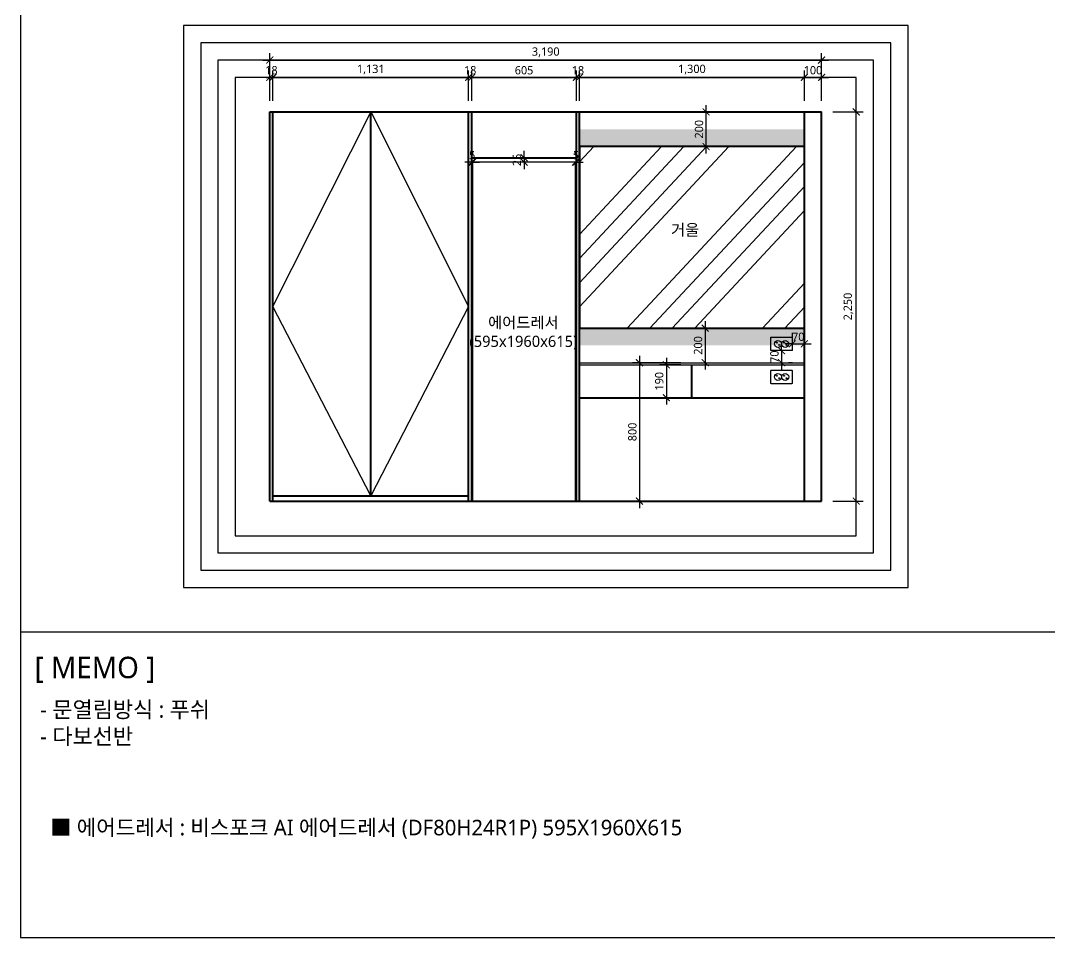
# Model space of a CAD drawing. Header units: millimetres. Extents: x 512 to 764439, y -71 to 559481.
# Drawn here: x 515505 to 521453, y 206194 to 211495 of the extents above; entities that cross this region are included whole.
import ezdxf

# ---------------------------------------------------------------- set-up
doc = ezdxf.new("R2010")
doc.units = ezdxf.units.MM
doc.header["$LTSCALE"] = 50
doc.linetypes.add('CENTER', pattern=[50.8, 31.75, -6.35, 6.35, -6.35])
doc.linetypes.add('DASHDOT', pattern=[1, 0.5, -0.25, 0, -0.25])
for name, color, linetype in [('#CENTER', 1, 'CENTER'), ('#FUR_제작', 6, 'Continuous'), ('#TEXT', 7, 'Continuous'), ('#가전가구', 252, 'Continuous'), ('#조명', 40, 'Continuous'), ('#콘센트.스위치', 4, 'Continuous'), ('.', 8, 'Continuous'), ('_R_F_WIN', 4, 'Continuous')]:
    doc.layers.add(name, color=color, linetype=linetype)
doc.layers.add('#Fur', color=6, linetype='Continuous', lineweight=40)
doc.styles.add('맑은 고딕', font='malgun.ttf')
doc.styles.add('맑은고딕', font='malgun.ttf')
doc.dimstyles.new('DIM-120', dxfattribs={"dimscale": 120, "dimtxt": 0.6, "dimasz": 0.8, "dimexe": 0.8, "dimexo": 0.8, "dimgap": 0.2, "dimtad": 1, "dimdec": 0, "dimlunit": 6, "dimtxsty": '맑은고딕', "dimblk": 'ARCHTICK', "dimcen": 1, "dimdle": 0.8, "dimclrd": 5, "dimclre": 5, "dimclrt": 4, "dimadec": 0, "dimazin": 0, "dimtfac": 1, "dimtdec": 0, "dimtix": 1, "dimtmove": 2, "dimatfit": 3, "dimldrblk": 'ARCHTICK', "dimfxl": 1, "dimtolj": 1, "dimtzin": 0, "dimarcsym": 0})

# ---------------------------------------------------------------- blocks, each defined once
blk = doc.blocks.new('2구 콘센트 입면')
at = {"layer": '#콘센트.스위치', "color": 252}
blk.add_lwpolyline([(323691.9, 76358.2), (323763.9, 76358.2, -0.414214), (323766.9, 76355.2), (323766.9, 76237.2, -0.414214), (323763.9, 76234.2), (323691.9, 76234.2, -0.414214), (323688.9, 76237.2), (323688.9, 76355.2, -0.414214)], format="xyb", close=True, dxfattribs=at)
for centre, radius in [((323727.9, 76317.1), 20.1), ((323734.8, 76323), 2.26), ((323727.9, 76274.9), 20.1), ((323721.3, 76309.6), 2.26), ((323721.3, 76267.3), 2.26), ((323734.8, 76280.8), 2.26)]:
    blk.add_circle(centre, radius, dxfattribs=at)
blk = doc.blocks.new('ffdgdf')
at = {"layer": '#가전가구'}
for p, q in [((360738.6, 13706), (360143.6, 13706)), ((360143.6, 13706), (360143.6, 11746)), ((360738.6, 11746), (360738.6, 13706)), ((360143.6, 11746), (360738.6, 11746))]:
    blk.add_line(p, q, dxfattribs=at)
blk = doc.blocks.new('_ArchTick')
at = {"color": 0, "linetype": 'ByBlock', "const_width": 0.15}
blk.add_lwpolyline([(-0.5, -0.5), (0.5, 0.5)], dxfattribs=at)
blk = doc.blocks.new('*D446')
at = {"color": 5, "lineweight": -2, "transparency": 16777216}
for p, q in [((516945.9, 211166.7), (516905.9, 211166.7)), ((516945.9, 211030.7), (516945.9, 211206.7)), ((516945.9, 211166.7), (516963.9, 211166.7)), ((516963.9, 211030.7), (516963.9, 211206.7)), ((516963.9, 211166.7), (517003.9, 211166.7))]:
    blk.add_line(p, q, dxfattribs=at)
at = {"layer": 'Defpoints', "color": 0, "transparency": 16777216}
for p in [(516963.9, 211166.7), (516945.9, 210966.7), (516963.9, 210966.7)]:
    blk.add_point(p, dxfattribs=at)
at = {"color": 5, "lineweight": -2, "transparency": 16777216, "xscale": 40, "yscale": 40, "zscale": 40}
blk.add_blockref('_ArchTick', (516945.9, 211166.7), dxfattribs=at)
at = {"color": 5, "lineweight": -2, "transparency": 16777216, "xscale": 40, "yscale": 40, "zscale": 40, "rotation": 180}
blk.add_blockref('_ArchTick', (516963.9, 211166.7), dxfattribs=at)
at = {"color": 4, "transparency": 16777216, "insert": (516954.9, 211207.6), "char_height": 48, "attachment_point": 5, "style": '맑은고딕'}
blk.add_mtext('\\A1;18', dxfattribs=at)
blk = doc.blocks.new('*D447')
at = {"color": 5, "lineweight": -2, "transparency": 16777216}
for p, q in [((516923.9, 211166.7), (518134.9, 211166.7)), ((516963.9, 211030.7), (516963.9, 211206.7)), ((518094.9, 211030.7), (518094.9, 211206.7))]:
    blk.add_line(p, q, dxfattribs=at)
at = {"layer": 'Defpoints', "color": 0, "transparency": 16777216}
for p in [(518094.9, 211166.7), (516963.9, 210966.7), (518094.9, 210966.7)]:
    blk.add_point(p, dxfattribs=at)
at = {"color": 5, "lineweight": -2, "transparency": 16777216, "xscale": 40, "yscale": 40, "zscale": 40, "rotation": 180}
blk.add_blockref('_ArchTick', (516963.9, 211166.7), dxfattribs=at)
at = {"color": 5, "lineweight": -2, "transparency": 16777216, "xscale": 40, "yscale": 40, "zscale": 40}
blk.add_blockref('_ArchTick', (518094.9, 211166.7), dxfattribs=at)
at = {"color": 4, "transparency": 16777216, "insert": (517529.4, 211211.6), "char_height": 48, "attachment_point": 5, "style": '맑은고딕'}
blk.add_mtext('\\A1;1,131', dxfattribs=at)
blk = doc.blocks.new('*D448')
at = {"color": 5, "lineweight": -2, "transparency": 16777216}
for p, q in [((518094.9, 211166.7), (518054.9, 211166.7)), ((518094.9, 211030.7), (518094.9, 211206.7)), ((518094.9, 211166.7), (518112.9, 211166.7)), ((518112.9, 211030.7), (518112.9, 211206.7)), ((518112.9, 211166.7), (518152.9, 211166.7))]:
    blk.add_line(p, q, dxfattribs=at)
at = {"layer": 'Defpoints', "color": 0, "transparency": 16777216}
for p in [(518112.9, 211166.7), (518094.9, 210966.7), (518112.9, 210966.7)]:
    blk.add_point(p, dxfattribs=at)
at = {"color": 5, "lineweight": -2, "transparency": 16777216, "xscale": 40, "yscale": 40, "zscale": 40}
blk.add_blockref('_ArchTick', (518094.9, 211166.7), dxfattribs=at)
at = {"color": 5, "lineweight": -2, "transparency": 16777216, "xscale": 40, "yscale": 40, "zscale": 40, "rotation": 180}
blk.add_blockref('_ArchTick', (518112.9, 211166.7), dxfattribs=at)
at = {"color": 4, "transparency": 16777216, "insert": (518103.9, 211207.6), "char_height": 48, "attachment_point": 5, "style": '맑은고딕'}
blk.add_mtext('\\A1;18', dxfattribs=at)
blk = doc.blocks.new('*D449')
at = {"color": 5, "lineweight": -2, "transparency": 16777216}
for p, q in [((518072.9, 211166.7), (518757.9, 211166.7)), ((518112.9, 211030.7), (518112.9, 211206.7)), ((518717.9, 211030.7), (518717.9, 211206.7))]:
    blk.add_line(p, q, dxfattribs=at)
at = {"layer": 'Defpoints', "color": 0, "transparency": 16777216}
for p in [(518717.9, 211166.7), (518112.9, 210966.7), (518717.9, 210966.7)]:
    blk.add_point(p, dxfattribs=at)
at = {"color": 5, "lineweight": -2, "transparency": 16777216, "xscale": 40, "yscale": 40, "zscale": 40, "rotation": 180}
blk.add_blockref('_ArchTick', (518112.9, 211166.7), dxfattribs=at)
at = {"color": 5, "lineweight": -2, "transparency": 16777216, "xscale": 40, "yscale": 40, "zscale": 40}
blk.add_blockref('_ArchTick', (518717.9, 211166.7), dxfattribs=at)
at = {"color": 4, "transparency": 16777216, "insert": (518415.4, 211207.5), "char_height": 48, "attachment_point": 5, "style": '맑은고딕'}
blk.add_mtext('\\A1;605', dxfattribs=at)
blk = doc.blocks.new('*D450')
at = {"color": 5, "lineweight": -2, "transparency": 16777216}
for p, q in [((518717.9, 211166.7), (518677.9, 211166.7)), ((518717.9, 211030.7), (518717.9, 211206.7)), ((518717.9, 211166.7), (518735.9, 211166.7)), ((518735.9, 211030.7), (518735.9, 211206.7)), ((518735.9, 211166.7), (518775.9, 211166.7))]:
    blk.add_line(p, q, dxfattribs=at)
at = {"layer": 'Defpoints', "color": 0, "transparency": 16777216}
for p in [(518735.9, 211166.7), (518717.9, 210966.7), (518735.9, 210966.7)]:
    blk.add_point(p, dxfattribs=at)
at = {"color": 5, "lineweight": -2, "transparency": 16777216, "xscale": 40, "yscale": 40, "zscale": 40}
blk.add_blockref('_ArchTick', (518717.9, 211166.7), dxfattribs=at)
at = {"color": 5, "lineweight": -2, "transparency": 16777216, "xscale": 40, "yscale": 40, "zscale": 40, "rotation": 180}
blk.add_blockref('_ArchTick', (518735.9, 211166.7), dxfattribs=at)
at = {"color": 4, "transparency": 16777216, "insert": (518726.9, 211207.6), "char_height": 48, "attachment_point": 5, "style": '맑은고딕'}
blk.add_mtext('\\A1;18', dxfattribs=at)
blk = doc.blocks.new('*D451')
at = {"color": 5, "lineweight": -2, "transparency": 16777216}
for p, q in [((518695.9, 211166.7), (520075.9, 211166.7)), ((518735.9, 211030.7), (518735.9, 211206.7)), ((520035.9, 211030.7), (520035.9, 211206.7))]:
    blk.add_line(p, q, dxfattribs=at)
at = {"layer": 'Defpoints', "color": 0, "transparency": 16777216}
for p in [(520035.9, 211166.7), (518735.9, 210966.7), (520035.9, 210966.7)]:
    blk.add_point(p, dxfattribs=at)
at = {"color": 5, "lineweight": -2, "transparency": 16777216, "xscale": 40, "yscale": 40, "zscale": 40, "rotation": 180}
blk.add_blockref('_ArchTick', (518735.9, 211166.7), dxfattribs=at)
at = {"color": 5, "lineweight": -2, "transparency": 16777216, "xscale": 40, "yscale": 40, "zscale": 40}
blk.add_blockref('_ArchTick', (520035.9, 211166.7), dxfattribs=at)
at = {"color": 4, "transparency": 16777216, "insert": (519385.9, 211211.6), "char_height": 48, "attachment_point": 5, "style": '맑은고딕'}
blk.add_mtext('\\A1;1,300', dxfattribs=at)
blk = doc.blocks.new('*D452')
at = {"color": 5, "lineweight": -2, "transparency": 16777216}
for p, q in [((520035.9, 211166.7), (519995.9, 211166.7)), ((520035.9, 211030.7), (520035.9, 211206.7)), ((520035.9, 211166.7), (520135.9, 211166.7)), ((520135.9, 211030.7), (520135.9, 211206.7)), ((520135.9, 211166.7), (520175.9, 211166.7))]:
    blk.add_line(p, q, dxfattribs=at)
at = {"layer": 'Defpoints', "color": 0, "transparency": 16777216}
for p in [(520135.9, 211166.7), (520035.9, 210966.7), (520135.9, 210966.7)]:
    blk.add_point(p, dxfattribs=at)
at = {"color": 5, "lineweight": -2, "transparency": 16777216, "xscale": 40, "yscale": 40, "zscale": 40}
blk.add_blockref('_ArchTick', (520035.9, 211166.7), dxfattribs=at)
at = {"color": 5, "lineweight": -2, "transparency": 16777216, "xscale": 40, "yscale": 40, "zscale": 40, "rotation": 180}
blk.add_blockref('_ArchTick', (520135.9, 211166.7), dxfattribs=at)
at = {"color": 4, "transparency": 16777216, "insert": (520085.9, 211207.6), "char_height": 48, "attachment_point": 5, "style": '맑은고딕'}
blk.add_mtext('\\A1;100', dxfattribs=at)
blk = doc.blocks.new('*D453')
at = {"color": 5, "lineweight": -2, "transparency": 16777216}
for p, q in [((516945.9, 211030.7), (516945.9, 211306.7)), ((520135.9, 211030.7), (520135.9, 211306.7)), ((516905.9, 211266.7), (520175.9, 211266.7))]:
    blk.add_line(p, q, dxfattribs=at)
at = {"layer": 'Defpoints', "color": 0, "transparency": 16777216}
for p in [(520135.9, 211266.7), (516945.9, 210966.7), (520135.9, 210966.7)]:
    blk.add_point(p, dxfattribs=at)
at = {"color": 5, "lineweight": -2, "transparency": 16777216, "xscale": 40, "yscale": 40, "zscale": 40, "rotation": 180}
blk.add_blockref('_ArchTick', (516945.9, 211266.7), dxfattribs=at)
at = {"color": 5, "lineweight": -2, "transparency": 16777216, "xscale": 40, "yscale": 40, "zscale": 40}
blk.add_blockref('_ArchTick', (520135.9, 211266.7), dxfattribs=at)
at = {"color": 4, "transparency": 16777216, "insert": (518540.9, 211311.6), "char_height": 48, "attachment_point": 5, "style": '맑은고딕'}
blk.add_mtext('\\A1;3,190', dxfattribs=at)
blk = doc.blocks.new('*D454')
at = {"color": 5, "lineweight": -2, "transparency": 16777216}
for p, q in [((518112.9, 210740.7), (518112.9, 210716.7)), ((518117.9, 210740.7), (518117.9, 210716.7)), ((518112.9, 210676.7), (518072.9, 210676.7)), ((518117.9, 210676.7), (518112.9, 210676.7)), ((518117.9, 210676.7), (518157.9, 210676.7))]:
    blk.add_line(p, q, dxfattribs=at)
at = {"layer": 'Defpoints', "color": 0, "transparency": 16777216}
for p in [(518112.9, 210676.7), (518112.9, 210676.7), (518117.9, 210676.7)]:
    blk.add_point(p, dxfattribs=at)
at = {"color": 5, "lineweight": -2, "transparency": 16777216, "xscale": 40, "yscale": 40, "zscale": 40}
blk.add_blockref('_ArchTick', (518112.9, 210676.7), dxfattribs=at)
at = {"color": 5, "lineweight": -2, "transparency": 16777216, "xscale": 40, "yscale": 40, "zscale": 40, "rotation": 180}
blk.add_blockref('_ArchTick', (518117.9, 210676.7), dxfattribs=at)
at = {"color": 4, "transparency": 16777216, "insert": (518115.4, 210717.1), "char_height": 48, "attachment_point": 5, "style": '맑은고딕'}
blk.add_mtext('\\A1;5', dxfattribs=at)
blk = doc.blocks.new('*D455')
at = {"color": 5, "lineweight": -2, "transparency": 16777216}
for p, q in [((518712.9, 210740.7), (518712.9, 210716.7)), ((518717.9, 210740.7), (518717.9, 210716.7)), ((518712.9, 210676.7), (518672.9, 210676.7)), ((518712.9, 210676.7), (518717.9, 210676.7)), ((518717.9, 210676.7), (518757.9, 210676.7))]:
    blk.add_line(p, q, dxfattribs=at)
at = {"layer": 'Defpoints', "color": 0, "transparency": 16777216}
for p in [(518712.9, 210676.7), (518717.9, 210676.7), (518717.9, 210676.7)]:
    blk.add_point(p, dxfattribs=at)
at = {"color": 5, "lineweight": -2, "transparency": 16777216, "xscale": 40, "yscale": 40, "zscale": 40}
blk.add_blockref('_ArchTick', (518712.9, 210676.7), dxfattribs=at)
at = {"color": 5, "lineweight": -2, "transparency": 16777216, "xscale": 40, "yscale": 40, "zscale": 40, "rotation": 180}
blk.add_blockref('_ArchTick', (518717.9, 210676.7), dxfattribs=at)
at = {"color": 4, "transparency": 16777216, "insert": (518715.4, 210717.1), "char_height": 48, "attachment_point": 5, "style": '맑은고딕'}
blk.add_mtext('\\A1;5', dxfattribs=at)
blk = doc.blocks.new('*D456')
at = {"color": 5, "lineweight": -2, "transparency": 16777216}
for p, q in [((518415.4, 210701.7), (518415.4, 210741.7)), ((518415.4, 210701.7), (518415.4, 210676.7)), ((518479.4, 210701.7), (518455.4, 210701.7)), ((518415.4, 210676.7), (518415.4, 210636.7)), ((518479.4, 210676.7), (518455.4, 210676.7))]:
    blk.add_line(p, q, dxfattribs=at)
at = {"layer": 'Defpoints', "color": 0, "transparency": 16777216}
for p in [(518415.4, 210701.7), (518415.4, 210676.7), (518415.4, 210676.7)]:
    blk.add_point(p, dxfattribs=at)
at = {"color": 5, "lineweight": -2, "transparency": 16777216, "xscale": 40, "yscale": 40, "zscale": 40}
for p, rotation in [((518415.4, 210701.7), 270), ((518415.4, 210676.7), 90)]:
    blk.add_blockref('_ArchTick', p, dxfattribs=dict(at, rotation=rotation))
at = {"color": 4, "transparency": 16777216, "insert": (518374.6, 210689.2), "char_height": 48, "attachment_point": 5, "rotation": 90, "style": '맑은고딕'}
blk.add_mtext('\\A1;25', dxfattribs=at)
blk = doc.blocks.new('*D457')
at = {"color": 5, "lineweight": -2, "transparency": 16777216}
for p, q in [((519321.9, 209516.7), (519042.6, 209516.7)), ((519082.6, 209556.7), (519082.6, 208676.7)), ((519321.9, 208716.7), (519042.6, 208716.7))]:
    blk.add_line(p, q, dxfattribs=at)
at = {"layer": 'Defpoints', "color": 0, "transparency": 16777216}
for p in [(519385.9, 209516.7), (519082.6, 208716.7), (519385.9, 208716.7)]:
    blk.add_point(p, dxfattribs=at)
at = {"color": 5, "lineweight": -2, "transparency": 16777216, "xscale": 40, "yscale": 40, "zscale": 40}
for p, rotation in [((519082.6, 209516.7), 90), ((519082.6, 208716.7), 270)]:
    blk.add_blockref('_ArchTick', p, dxfattribs=dict(at, rotation=rotation))
at = {"color": 4, "transparency": 16777216, "insert": (519041.8, 209116.7), "char_height": 48, "attachment_point": 5, "rotation": 90, "style": '맑은고딕'}
blk.add_mtext('\\A1;800', dxfattribs=at)
blk = doc.blocks.new('*D458')
at = {"color": 5, "lineweight": -2, "transparency": 16777216}
for p, q in [((519321.9, 209504.7), (519198.1, 209504.7)), ((519238.1, 209544.7), (519238.1, 209274.7)), ((519321.9, 209314.7), (519198.1, 209314.7))]:
    blk.add_line(p, q, dxfattribs=at)
at = {"layer": 'Defpoints', "color": 0, "transparency": 16777216}
for p in [(519385.9, 209504.7), (519238.1, 209314.7), (519385.9, 209314.7)]:
    blk.add_point(p, dxfattribs=at)
at = {"color": 5, "lineweight": -2, "transparency": 16777216, "xscale": 40, "yscale": 40, "zscale": 40}
for p, rotation in [((519238.1, 209504.7), 90), ((519238.1, 209314.7), 270)]:
    blk.add_blockref('_ArchTick', p, dxfattribs=dict(at, rotation=rotation))
at = {"color": 4, "transparency": 16777216, "insert": (519197.2, 209409.7), "char_height": 48, "attachment_point": 5, "rotation": 90, "style": '맑은고딕'}
blk.add_mtext('\\A1;190', dxfattribs=at)
blk = doc.blocks.new('*D459')
at = {"color": 5, "lineweight": -2, "transparency": 16777216}
for p, q in [((519903.9, 209586.7), (519903.9, 209626.7)), ((519903.9, 209586.7), (519903.9, 209516.7)), ((519967.9, 209586.7), (519943.9, 209586.7)), ((519903.9, 209516.7), (519903.9, 209476.7)), ((519967.9, 209516.7), (519943.9, 209516.7))]:
    blk.add_line(p, q, dxfattribs=at)
at = {"layer": 'Defpoints', "color": 0, "transparency": 16777216}
for p in [(519903.9, 209586.7), (519903.9, 209516.7), (519903.9, 209516.7)]:
    blk.add_point(p, dxfattribs=at)
at = {"color": 5, "lineweight": -2, "transparency": 16777216, "xscale": 40, "yscale": 40, "zscale": 40}
for p, rotation in [((519903.9, 209586.7), 270), ((519903.9, 209516.7), 90)]:
    blk.add_blockref('_ArchTick', p, dxfattribs=dict(at, rotation=rotation))
at = {"color": 4, "transparency": 16777216, "insert": (519863.1, 209551.7), "char_height": 48, "attachment_point": 5, "rotation": 90, "style": '맑은고딕'}
blk.add_mtext('\\A1;70', dxfattribs=at)
blk = doc.blocks.new('*D460')
at = {"color": 5, "lineweight": -2, "transparency": 16777216}
for p, q in [((519965.9, 209689.7), (519965.9, 209665.7)), ((520035.9, 209689.7), (520035.9, 209665.7)), ((519965.9, 209625.7), (519925.9, 209625.7)), ((519965.9, 209625.7), (520035.9, 209625.7)), ((520035.9, 209625.7), (520075.9, 209625.7))]:
    blk.add_line(p, q, dxfattribs=at)
at = {"layer": 'Defpoints', "color": 0, "transparency": 16777216}
for p in [(519965.9, 209625.7), (520035.9, 209625.7), (520035.9, 209625.7)]:
    blk.add_point(p, dxfattribs=at)
at = {"color": 5, "lineweight": -2, "transparency": 16777216, "xscale": 40, "yscale": 40, "zscale": 40}
blk.add_blockref('_ArchTick', (519965.9, 209625.7), dxfattribs=at)
at = {"color": 5, "lineweight": -2, "transparency": 16777216, "xscale": 40, "yscale": 40, "zscale": 40, "rotation": 180}
blk.add_blockref('_ArchTick', (520035.9, 209625.7), dxfattribs=at)
at = {"color": 4, "transparency": 16777216, "insert": (520000.9, 209666.5), "char_height": 48, "attachment_point": 5, "style": '맑은고딕'}
blk.add_mtext('\\A1;70', dxfattribs=at)
blk = doc.blocks.new('*D461')
at = {"color": 5, "lineweight": -2, "transparency": 16777216}
for p, q in [((519462.4, 209756.7), (519462.4, 209476.7)), ((519449.9, 209716.7), (519502.4, 209716.7)), ((519449.9, 209516.7), (519502.4, 209516.7))]:
    blk.add_line(p, q, dxfattribs=at)
at = {"layer": 'Defpoints', "color": 0, "transparency": 16777216}
for p in [(519385.9, 209716.7), (519385.9, 209516.7), (519462.4, 209516.7)]:
    blk.add_point(p, dxfattribs=at)
at = {"color": 5, "lineweight": -2, "transparency": 16777216, "xscale": 40, "yscale": 40, "zscale": 40}
for p, rotation in [((519462.4, 209716.7), 90), ((519462.4, 209516.7), 270)]:
    blk.add_blockref('_ArchTick', p, dxfattribs=dict(at, rotation=rotation))
at = {"color": 4, "transparency": 16777216, "insert": (519421.6, 209616.7), "char_height": 48, "attachment_point": 5, "rotation": 90, "style": '맑은고딕'}
blk.add_mtext('\\A1;200', dxfattribs=at)
blk = doc.blocks.new('*D462')
at = {"color": 5, "lineweight": -2, "transparency": 16777216}
for p, q in [((519468, 210726.7), (519468, 211006.7)), ((519449.9, 210966.7), (519508, 210966.7)), ((519449.9, 210766.7), (519508, 210766.7))]:
    blk.add_line(p, q, dxfattribs=at)
at = {"layer": 'Defpoints', "color": 0, "transparency": 16777216}
for p in [(519385.9, 210966.7), (519468, 210966.7), (519385.9, 210766.7)]:
    blk.add_point(p, dxfattribs=at)
at = {"color": 5, "lineweight": -2, "transparency": 16777216, "xscale": 40, "yscale": 40, "zscale": 40}
for p, rotation in [((519468, 210966.7), 90), ((519468, 210766.7), 270)]:
    blk.add_blockref('_ArchTick', p, dxfattribs=dict(at, rotation=rotation))
at = {"color": 4, "transparency": 16777216, "insert": (519427.2, 210866.7), "char_height": 48, "attachment_point": 5, "rotation": 90, "style": '맑은고딕'}
blk.add_mtext('\\A1;200', dxfattribs=at)
blk = doc.blocks.new('*D463')
at = {"color": 5, "lineweight": -2, "transparency": 16777216}
for p, q in [((520335.9, 208676.7), (520335.9, 211006.7)), ((520199.9, 210966.7), (520375.9, 210966.7)), ((520199.9, 208716.7), (520375.9, 208716.7))]:
    blk.add_line(p, q, dxfattribs=at)
at = {"layer": 'Defpoints', "color": 0, "transparency": 16777216}
for p in [(520135.9, 210966.7), (520335.9, 210966.7), (520135.9, 208716.7)]:
    blk.add_point(p, dxfattribs=at)
at = {"color": 5, "lineweight": -2, "transparency": 16777216, "xscale": 40, "yscale": 40, "zscale": 40}
for p, rotation in [((520335.9, 210966.7), 90), ((520335.9, 208716.7), 270)]:
    blk.add_blockref('_ArchTick', p, dxfattribs=dict(at, rotation=rotation))
at = {"color": 4, "transparency": 16777216, "insert": (520291.1, 209841.7), "char_height": 48, "attachment_point": 5, "rotation": 90, "style": '맑은고딕'}
blk.add_mtext('\\A1;2,250', dxfattribs=at)

msp = doc.modelspace()

# ---------------------------------------------------------------- hatches: boundary and pattern name
at = {"layer": '#조명', "transparency": 33554559}
h = msp.add_hatch(color=31, dxfattribs=at)
h.dxf.hatch_style = 1
h.set_gradient(color1=(255, 255, 255), color2=(254, 204, 102), rotation=270)
h.paths.add_polyline_path([(520035.93357753, 210866.59813249), (518736.48896605, 210866.59813249), (518736.48896605, 210766.59813249), (520035.93357753, 210766.59813249)])
h = msp.add_hatch(color=31, dxfattribs=at)
h.dxf.hatch_style = 1
h.set_gradient(color1=(254, 204, 102), rotation=270)
h.paths.add_polyline_path([(520035.89948046, 209716.68664253), (518735.89948046, 209716.68664253), (518735.89948046, 209616.68664253), (520035.89948046, 209616.68664253)])
at = {"layer": '.', "ltscale": 2, "true_color": 0x636466, "transparency": 33554559}
h = msp.add_hatch(dxfattribs=at)
h.set_pattern_fill('ANSI34', color=251, scale=30, angle=2)
h.set_pattern_definition([(47, (160399.4, 197214.53), (-417.9686, 389.7621), []), (47, (160534, 197219.23), (-417.9686, 389.7621), []), (47, (160668.6, 197223.93), (-417.9686, 389.7621), []), (47, (160803.25, 197228.63), (-417.9686, 389.7621), [])])
h.paths.add_polyline_path([(518735.89948046, 210766.68664253), (518735.89948046, 209716.68664253), (520035.89948046, 209716.68664253), (520035.89948046, 210766.68664253)])

# ---------------------------------------------------------------- linework, layer by layer
at = {"layer": '#CENTER', "linetype": 'DASHDOT', "ltscale": 50}
for p, q in [((516963.89948046, 209841.68664253), (517529.39948046, 210966.68664253)), ((517529.39948046, 210966.68664253), (518094.89948046, 209841.68664253)), ((517529.39948046, 208746.68664253), (516963.89948046, 209841.68664253)), ((518094.89948046, 209841.68664253), (517529.39948046, 208746.68664253))]:
    msp.add_line(p, q, dxfattribs=at)
at = {"layer": '#Fur', "ltscale": 2}
for p, q in [((516945.89948046, 208716.68664253), (516945.89948046, 210966.68664253)), ((516945.89948046, 210966.68664253), (520135.89948046, 210966.68664253)), ((516963.89948046, 208716.68664253), (516963.89948046, 210966.68664253)), ((517529.39948046, 208746.68664253), (517529.39948046, 210966.68664253)), ((518094.89948046, 208716.68664253), (518094.89948046, 210966.68664253)), ((518112.89948046, 208716.68664253), (518112.89948046, 210966.68664253)), ((518717.89948046, 208716.68664253), (518717.89948046, 210966.68664253)), ((518735.89948046, 208716.68664253), (518735.89948046, 210966.68664253)), ((520035.89948046, 208716.68664253), (520035.89948046, 210966.68664253)), ((520135.89948046, 208716.68664253), (520135.89948046, 210966.68664253)), ((520035.89948046, 210766.68664253), (518735.89948046, 210766.68664253)), ((518112.89948046, 210701.68664253), (518717.89948046, 210701.68664253)), ((519385.89948046, 209314.68664253), (519385.89948046, 209504.68664253)), ((518735.89948046, 209314.68664253), (520035.89948046, 209314.68664253)), ((516963.89948046, 208746.68664253), (518094.89948046, 208746.68664253)), ((516945.89948046, 208716.68664253), (520135.89948046, 208716.68664253))]:
    msp.add_line(p, q, dxfattribs=at)
msp.add_lwpolyline([(520035.89948046, 210766.68664253), (518735.89948046, 210766.68664253), (518735.89948046, 209716.68664253), (520035.89948046, 209716.68664253)], close=True, dxfattribs=at)
at = {"layer": '#FUR_제작', "color": 4}
for p, q in [((518735.89948046, 209516.68664253), (520035.89948046, 209516.68664253)), ((518735.89948046, 209504.68664253), (520035.89948046, 209504.68664253))]:
    msp.add_line(p, q, dxfattribs=at)
for p, q in [((515504.55371906, 214078.53309586), (515504.55371906, 207120.53503609)), ((515504.55371906, 207961.34993897), (527410.22366217, 207961.34993897))]:
    msp.add_line(p, q)
msp.add_lwpolyline([(527410.22366217, 214645.47923629), (515504.55371906, 214645.47923629), (515504.55371906, 206194.05890884), (527410.22366217, 206194.05890884)], close=True)
at = {"layer": 'Defpoints', "color": 253, "true_color": 0x9898cc}
for points in [[(520635.89948046, 211466.68664253), (516445.89948046, 211466.68664253), (516445.89948046, 208216.68664253), (520635.89948046, 208216.68664253)], [(520535.89948046, 211366.68664253), (516545.89948046, 211366.68664253), (516545.89948046, 208316.68664253), (520535.89948046, 208316.68664253)], [(520435.89948046, 211266.68664253), (516645.89948046, 211266.68664253), (516645.89948046, 208416.68664253), (520435.89948046, 208416.68664253)], [(520335.89948046, 211166.68664253), (516745.89948046, 211166.68664253), (516745.89948046, 208516.68664253), (520335.89948046, 208516.68664253)]]:
    msp.add_lwpolyline(points, close=True, dxfattribs=at)

# ---------------------------------------------------------------- block references
at = {"layer": '#Fur'}
msp.add_blockref('ffdgdf', (157974.28374701, 196970.66182646), dxfattribs=at)
at = {"rotation": 90}
for p in [(596200.13061659, -114102.22897602), (596200.13061659, -114293.27153884)]:
    msp.add_blockref('2구 콘센트 입면', p, dxfattribs=at)

# ---------------------------------------------------------------- texts
at = {"layer": '#TEXT', "insert": (515675.70824523, 206874.29676467), "char_height": 90, "width": 4671.2811240386, "attachment_point": 1, "style": '맑은고딕'}
msp.add_mtext('■ 에어드레서 : 비스포크 AI 에어드레서 (DF80H24R1P) 595X1960X615', dxfattribs=at)
at = {"layer": '#가전가구', "char_height": 65, "attachment_point": 1, "style": '맑은고딕'}
for s, insert in [('\\pxqc;거울', (518611.04412908, 210317.51001367)), ('\\pxqc;에어드레서^J(595x1960x615)', (517675.84349447, 209781.42353145))]:
    msp.add_mtext_dynamic_manual_height_columns(s, width=1471.5483469185, gutter_width=98.07255812, heights=[0], dxfattribs=dict(at, insert=insert))
at = {"insert": (515618.23953869, 207557.81262573), "char_height": 92.8593320912, "attachment_point": 1, "style": '맑은고딕'}
msp.add_mtext_dynamic_manual_height_columns('- 문열림방식 : 푸쉬^J- 다보선반', width=3264.8350786126, gutter_width=15.47655535, heights=[1226.3759856], dxfattribs=at)
at = {"layer": '_R_F_WIN', "color": 7, "style": '맑은 고딕'}
msp.add_text('[ MEMO ]', height=123.812442788, dxfattribs=at).set_placement((515585.53327917, 207692.88971017))

# ---------------------------------------------------------------- dimensions: what is measured, and where the dimension line sits
for base, p1, p2, picture, middle in [((520135.89948046, 211266.68664253), (516945.89948046, 210966.68664253), (520135.89948046, 210966.68664253), '*D453', (518540.89948046, 211311.64316427)), ((516963.89948046, 211166.68664253), (516945.89948046, 210966.68664253), (516963.89948046, 210966.68664253), '*D446', (516954.89948046, 211207.61599036)), ((518094.89948046, 211166.68664253), (516963.89948046, 210966.68664253), (518094.89948046, 210966.68664253), '*D447', (517529.39948046, 211211.64316427)), ((518112.89948046, 211166.68664253), (518094.89948046, 210966.68664253), (518112.89948046, 210966.68664253), '*D448', (518103.89948046, 211207.61599036)), ((518717.89948046, 211166.68664253), (518112.89948046, 210966.68664253), (518717.89948046, 210966.68664253), '*D449', (518415.39948046, 211207.48555557)), ((518735.89948046, 211166.68664253), (518717.89948046, 210966.68664253), (518735.89948046, 210966.68664253), '*D450', (518726.89948046, 211207.61599036)), ((520035.89948046, 211166.68664253), (518735.89948046, 210966.68664253), (520035.89948046, 210966.68664253), '*D451', (519385.89948046, 211211.64316427)), ((520135.89948046, 211166.68664253), (520035.89948046, 210966.68664253), (520135.89948046, 210966.68664253), '*D452', (520085.89948046, 211207.61599036)), ((518112.89948046, 210676.68664253), (518117.89948046, 210676.68664253), (518112.89948046, 210676.68664253), '*D454', (518115.39948046, 210717.09425123)), ((518717.89948046, 210676.68664253), (518712.89948046, 210676.68664253), (518717.89948046, 210676.68664253), '*D455', (518715.39948046, 210717.09425123)), ((520035.89948046, 209625.68664073), (519965.89948046, 209625.68664073), (520035.89948046, 209625.68664073), '*D460', (520000.89948046, 209666.48555377))]:
    dim = msp.add_linear_dim(base=base, p1=p1, p2=p2, dimstyle='DIM-120', override={"dimscale": 80, "dimasz": 0.5, "dimexe": 0.5, "dimdle": 0.5})
    dim.commit()
    dim.dimension.update_dxf_attribs({"geometry": picture, "text_midpoint": middle})
for base, p1, p2, picture, middle in [((519467.98547806, 210966.68664253), (519385.89948046, 210766.68664253), (519385.89948046, 210966.68664253), '*D462', (519427.18656501, 210866.68664253)), ((520335.89948046, 210966.68664253), (520135.89948046, 208716.68664253), (520135.89948046, 210966.68664253), '*D463', (520291.07339351, 209841.68664253)), ((518415.39948046, 210676.68664253), (518415.39948046, 210701.68664253), (518415.39948046, 210676.68664253), '*D456', (518374.60056742, 210689.18664253)), ((519462.37622844, 209516.68664253), (519385.89948046, 209716.68664253), (519385.89948046, 209516.68664253), '*D461', (519421.5773154, 209616.68664253)), ((519903.89947746, 209516.68664253), (519903.89947746, 209586.68664253), (519903.89947746, 209516.68664253), '*D459', (519863.10056442, 209551.68664253)), ((519082.63123563, 208716.68664253), (519385.89948046, 209516.68664253), (519385.89948046, 208716.68664253), '*D457', (519041.83232259, 209116.68664253)), ((519238.14858599, 209314.68664253), (519385.89948046, 209504.68664253), (519385.89948046, 209314.68664253), '*D458', (519197.21923816, 209409.68664253))]:
    dim = msp.add_linear_dim(base=base, p1=p1, p2=p2, angle=90, dimstyle='DIM-120', override={"dimscale": 80, "dimasz": 0.5, "dimexe": 0.5, "dimdle": 0.5})
    dim.commit()
    dim.dimension.update_dxf_attribs({"geometry": picture, "text_midpoint": middle})

doc.saveas('drawing.dxf')
